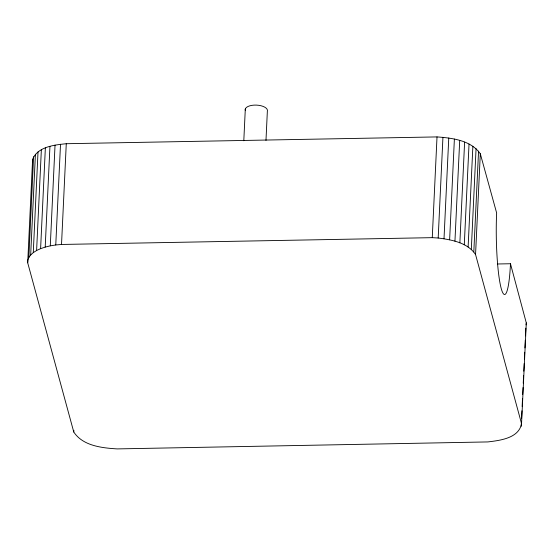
<?xml version="1.0" encoding="UTF-8"?>
<svg xmlns="http://www.w3.org/2000/svg" width="554" height="554" viewBox="0 0 554 554"><rect width="100%" height="100%" fill="white"/><g stroke="black" fill="none" stroke-linecap="round" stroke-linejoin="round"><path stroke-width="0.83" d="M510.469 263.746L526.3 322.913L521.549 423.658C518.876 438.276 499.999 440.444 487.859 441.926L117.185 448.906C101.922 447.937 82.885 445.949 73.765 432.002L27.7 262.797L32.603 159.358C37.817 146.616 54.306 144.975 66.272 143.715L437.016 136.914C452.265 138.022 470.831 140.238 480.304 153.77L496.64 212.944A56.141 7.237 88.9 0 0 501.19 288.392A56.141 7.237 88.9 0 0 510.469 263.746L497.603 263.981M27.7 262.797L27.852 260.103L28.85 257.471L33.6 156.734M28.85 257.471L30.671 254.965L35.421 154.227M30.671 254.965L33.268 252.631L38.018 151.886M33.268 252.631L36.606 250.512L41.356 149.767M36.606 250.512L40.608 248.649L45.359 147.911M40.608 248.649L45.199 247.091L49.95 146.346M45.199 247.091L50.282 245.851L55.033 145.113M50.282 245.851L55.76 244.972L60.511 144.227M55.76 244.972L61.522 244.459L66.272 143.715M73.765 432.002L73.848 430.278M243.802 140.751L245.304 109.027M265.982 140.391L267.353 111.243A11.142 5.028 2.7 0 0 256.412 105.108A11.142 5.028 2.7 0 0 245.277 110.336M61.522 244.459L432.265 237.659L437.016 136.914M521.549 423.658L475.554 254.515C467.5 242.486 451.545 239.764 438.186 238.019L442.937 137.274M444.01 238.732L448.761 137.988M449.633 239.792L454.384 139.047M454.945 241.177L459.702 140.432M459.862 242.86L464.612 142.115M464.28 244.813L469.03 144.068M468.123 246.994L472.874 146.249M471.316 249.369L476.066 148.624M473.809 251.89L478.559 151.145M475.554 254.515L480.304 153.77M521.21 426.31L521.411 422.003M521.577 418.561L521.937 410.812M522.145 406.504L522.505 398.755M522.713 394.448L523.038 387.565M523.239 383.257L523.606 375.508M523.807 371.201L524.174 363.452M524.375 359.144L524.7 352.261M524.901 347.954L525.268 340.204M525.469 335.897L525.836 328.148M32.451 162.059L32.603 159.358M526.044 324.9L526.3 322.913M432.265 237.659L438.186 238.019"/></g></svg>
